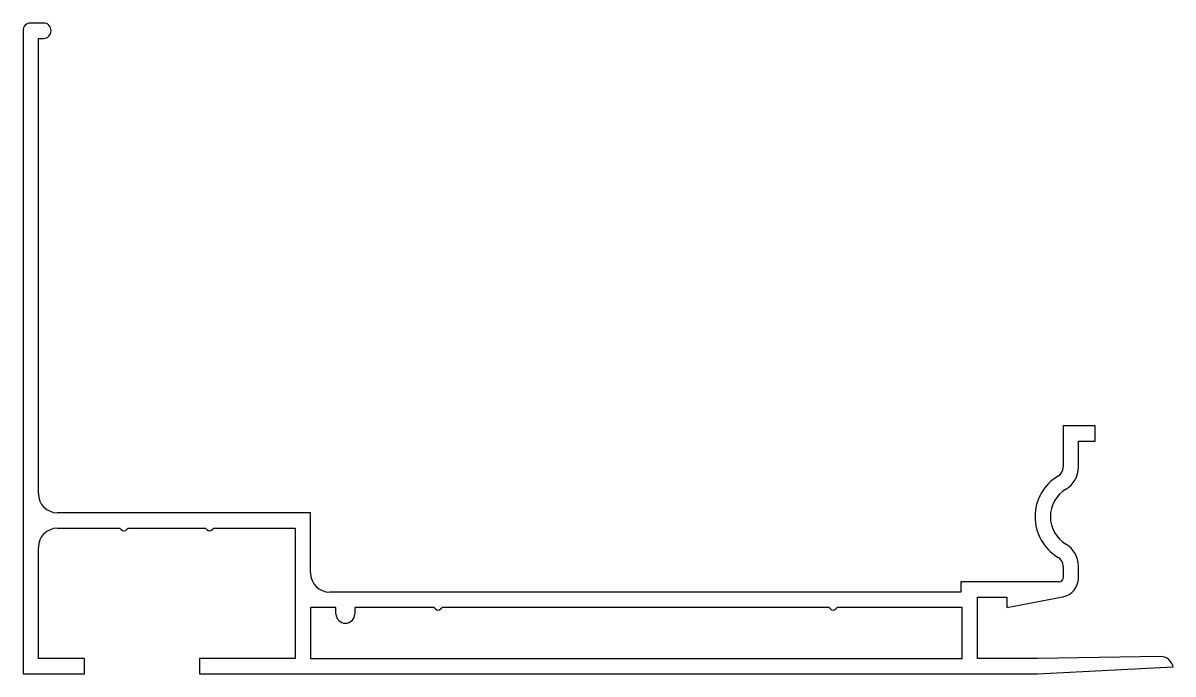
# Model space of a CAD drawing. Extents: x 1691.8 to 1781.8, y -109.8 to -58.9.
import ezdxf

# ---------------------------------------------------------------- set-up
doc = ezdxf.new("R2010")
doc.units = 0
doc.header["$LTSCALE"] = 15
doc.layers.get('0').update_dxf_attribs({"linetype": 'CONTINUOUS'})

msp = doc.modelspace()

# ---------------------------------------------------------------- linework, layer by layer
at = {"ltscale": 0.05}
for p, q in [((1693.444, -58.887), (1692.444, -58.887)), ((1691.844, -59.487), (1691.844, -109.787)), ((1693.044, -95.687), (1693.044, -60.087)), ((1693.044, -60.087), (1693.444, -60.087)), ((1773.244, -90.387), (1773.244, -93.619)), ((1775.744, -90.387), (1773.244, -90.387)), ((1775.744, -91.587), (1775.744, -90.387)), ((1774.444, -93.619), (1774.444, -91.587)), ((1774.444, -91.587), (1775.744, -91.587)), ((1714.344, -97.187), (1694.544, -97.187)), ((1714.344, -101.887), (1714.344, -97.187)), ((1694.544, -98.387), (1699.42, -98.387)), ((1699.42, -98.387), (1699.532, -98.499)), ((1699.956, -98.499), (1700.068, -98.387)), ((1700.068, -98.387), (1706.12, -98.387)), ((1706.12, -98.387), (1706.232, -98.499)), ((1706.656, -98.499), (1706.768, -98.387)), ((1706.768, -98.387), (1713.144, -98.387)), ((1713.144, -98.387), (1713.144, -108.587)), ((1693.044, -108.587), (1693.044, -99.887)), ((1773.244, -101.355), (1773.244, -102.287)), ((1774.444, -102.287), (1774.444, -101.355)), ((1765.244, -102.587), (1765.244, -103.387)), ((1772.944, -102.587), (1765.244, -102.587)), ((1765.244, -103.387), (1715.844, -103.387)), ((1766.544, -108.587), (1766.544, -103.787)), ((1766.544, -103.787), (1768.844, -103.787)), ((1768.844, -104.587), (1773.222, -103.761)), ((1768.844, -103.787), (1768.844, -104.587)), ((1714.344, -104.587), (1714.344, -108.587)), ((1716.339, -104.587), (1714.344, -104.587)), ((1716.339, -105.087), (1716.339, -104.587)), ((1717.809, -104.587), (1717.809, -105.087)), ((1724.015, -104.587), (1717.809, -104.587)), ((1724.127, -104.699), (1724.015, -104.587)), ((1724.663, -104.587), (1724.551, -104.699)), ((1754.915, -104.587), (1724.663, -104.587)), ((1755.027, -104.699), (1754.915, -104.587)), ((1755.563, -104.587), (1755.451, -104.699)), ((1765.344, -104.587), (1755.563, -104.587)), ((1765.344, -108.587), (1765.344, -104.587)), ((1696.644, -108.587), (1693.044, -108.587)), ((1696.644, -109.787), (1696.644, -108.587)), ((1705.644, -108.587), (1705.644, -109.787)), ((1713.144, -108.587), (1705.644, -108.587)), ((1714.344, -108.587), (1765.344, -108.587)), ((1771.246, -108.587), (1766.544, -108.587)), ((1780.879, -108.419), (1771.246, -108.587)), ((1691.844, -109.787), (1696.644, -109.787)), ((1705.644, -109.787), (1771.244, -109.787)), ((1771.244, -109.787), (1781.844, -109.232))]:
    msp.add_line(p, q, dxfattribs=at)
for centre, radius, start, end in [((1692.444, -59.487), 0.6, 90, 180), ((1693.444, -59.487), 0.6, 270, 90), ((1774.744, -97.487), 3.7, 120.73787, 239.26213), ((1772.444, -93.619), 0.8, 300.73787, 0), ((1772.444, -93.619), 2, 300.73787, 360), ((1774.744, -97.487), 2.5, 120.73787, 239.26213), ((1694.544, -95.687), 1.5, 180, 270), ((1694.544, -99.887), 1.5, 90, 180), ((1699.744, -98.287), 0.3, 225, 315), ((1706.444, -98.287), 0.3, 225, 315), ((1772.444, -101.355), 2, 0, 59.26213), ((1772.444, -101.355), 0.8, 0, 59.26213), ((1715.844, -101.887), 1.5, 180, 270), ((1772.944, -102.287), 0.3, 270, 360), ((1772.944, -102.287), 1.5, 280.68426, 360), ((1717.074, -105.087), 0.735, 180, 0), ((1724.339, -104.487), 0.3, 225, 315), ((1755.239, -104.487), 0.3, 225, 315), ((1780.862, -109.419), 1, 10.79791, 88.98293)]:
    msp.add_arc(centre, radius, start, end, dxfattribs=at)

doc.saveas('drawing.dxf')
